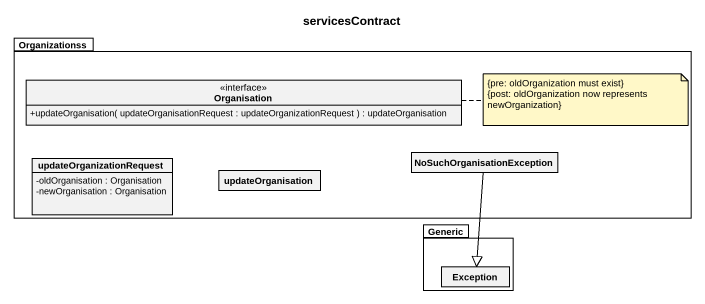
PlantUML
@startuml
title servicesContract
hide circle
hide empty members
skinparam classAttributeIconSize 0
package Organizationss {
  interface Organisation {
    +updateOrganisation( updateOrganisationRequest : updateOrganizationRequest ) : updateOrganisation
  }
  class updateOrganizationRequest {
    -oldOrganisation : Organisation
    -newOrganisation : Organisation
  }
  class updateOrganisation
  class NoSuchOrganisationException
}
package Generic {
  class "Exception" as Exception_
}
NoSuchOrganisationException --|> Exception_
note right of Organisation
  {pre: oldOrganization must exist}
  {post: oldOrganization now represents newOrganization}
end note
@enduml
